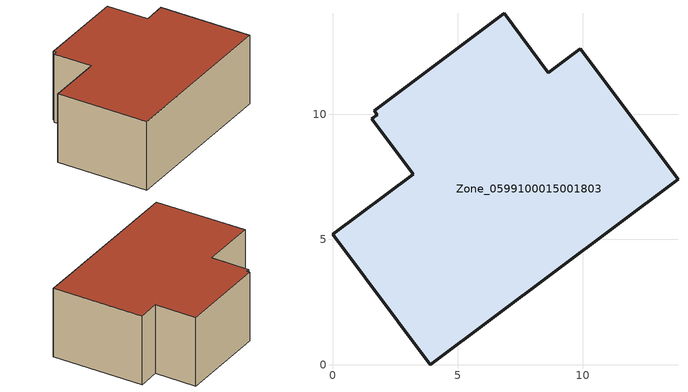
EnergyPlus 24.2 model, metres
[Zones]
Zone_0599100015001803
 floor ground (C_G): 1.79,9.97 1.67,10.14 6.85,14.03 8.62,11.66 9.89,12.62 13.79,7.4 3.9,0 0,5.21 3.22,7.61 1.58,9.81 z0.83
 wall outside (C_F): 9.89,12.62 8.62,11.66 6.85,14.03 1.67,10.14 1.79,9.97 1.58,9.81 3.22,7.61 0,5.21 3.9,0 13.79,7.4 9.89,12.62 z0.83:5.83
 roof outside (C_R): 1.79,9.97 1.58,9.81 3.22,7.61 0,5.21 3.9,0 13.79,7.4 9.89,12.62 8.62,11.66 6.85,14.03 1.67,10.14 z5.83
[BUILDING]
Pand.0599100015001803: North Axis=0; Terrain=City; Loads Convergence Tolerance Value=0.04; Temperature Convergence Tolerance Value=0.4; Solar Distribution=FullExterior; Maximum Number of Warmup Days=25; Minimum Number of Warmup Days=1
[Site:Location]
Rotterdam.The.Hague.AP_ZH_NLD Design_Conditions: Latitude=51.96; Longitude=4.45; Time Zone=1; Elevation=-4.5
[SITE:GROUNDTEMPERATURE:BUILDINGSURFACE]
18, 18, 18, 18, 18, 18, 18, 18, 18, 18, 18, 18
[MATERIAL] Thermal Absorptance=0.9; Solar Absorptance=0.7; Visible Absorptance=0.7
Name | Roughness | Thickness | Conductivity | Density | Specific Heat
G.TI.1975-1991 | MediumSmooth | 0.15 | 0.288461 | 540 | 1210
F.TI.1975-1991 | Rough | 0.3 | 0.230769 | 1920 | 840
R.TI.1975-1991 | MediumRough | 0.2 | 0.153846 | 1500 | 1000
[CONSTRUCTION]
C_G: G.TI.1975-1991
C_F: F.TI.1975-1991
C_R: R.TI.1975-1991
[ZONE]
Zone_0599100015001803: Type=1; Multiplier=1; Ceiling Height=Autocalculate; Volume=Autocalculate; Floor Area=autocalculate; Part of Total Floor Area=Yes
[ZONEINFILTRATION:DESIGNFLOWRATE]
Infil_Zone_0599100015001803: Zone or ZoneList or Space or SpaceList=Zone_0599100015001803; Schedule=AlwaysOn; Design Flow Rate Calculation Method=Flow/Area; Flow Rate per Floor Area=0.003; Constant Term Coefficient=1; Temperature Term Coefficient=0; Velocity Term Coefficient=0; Velocity Squared Term Coefficient=0
[HVACTEMPLATE:ZONE:IDEALLOADSAIRSYSTEM]
Zone_0599100015001803: Maximum Heating Supply Air Temperature=50; Minimum Cooling Supply Air Temperature=13; Maximum Heating Supply Air Humidity Ratio=0.0156; Minimum Cooling Supply Air Humidity Ratio=0.0077; Heating Limit=NoLimit; Cooling Limit=NoLimit; Dehumidification Control Type=ConstantSensibleHeatRatio; Cooling Sensible Heat Ratio=0.7; Dehumidification Setpoint=60; Humidification Control Type=None; Humidification Setpoint=30; Outdoor Air Method=None; Outdoor Air Flow Rate per Person=0.00944; Outdoor Air Flow Rate per Zone Floor Area=0; Outdoor Air Flow Rate per Zone=0; Demand Controlled Ventilation Type=None; Outdoor Air Economizer Type=NoEconomizer; Heat Recovery Type=None; Sensible Heat Recovery Effectiveness=0.7; Latent Heat Recovery Effectiveness=0.65
[ZONECONTROL:THERMOSTAT]
ThermostatControl_Zone_0599100015001803: Zone or ZoneList=Zone_0599100015001803; Control Type Schedule=DualSetpointControlType; Control 1=Thermostat_Zone_0599100015001803; Temperature Difference Between Cutout And Setpoint=0
[THERMOSTATSETPOINT:DUALSETPOINT]
Thermostat_Zone_0599100015001803: Heating Setpoint Temperature Schedule=HeatingSetpoint_Zone_0599100015001803; Cooling Setpoint Temperature Schedule=CoolingSetpoint_Zone_0599100015001803
[SCHEDULE:COMPACT]
HeatingSetpoint_Zone_0599100015001803: Through: 12/31, For: AllDays, Until: 24:00, 21
CoolingSetpoint_Zone_0599100015001803: Through: 12/31, For: AllDays, Until: 24:00, 24
DualSetpointControlType: Through: 12/31, For: AllDays, Until: 24:00, 4
AlwaysOn: Through: 12/31, For: AllDays, Until: 24:00, 1
